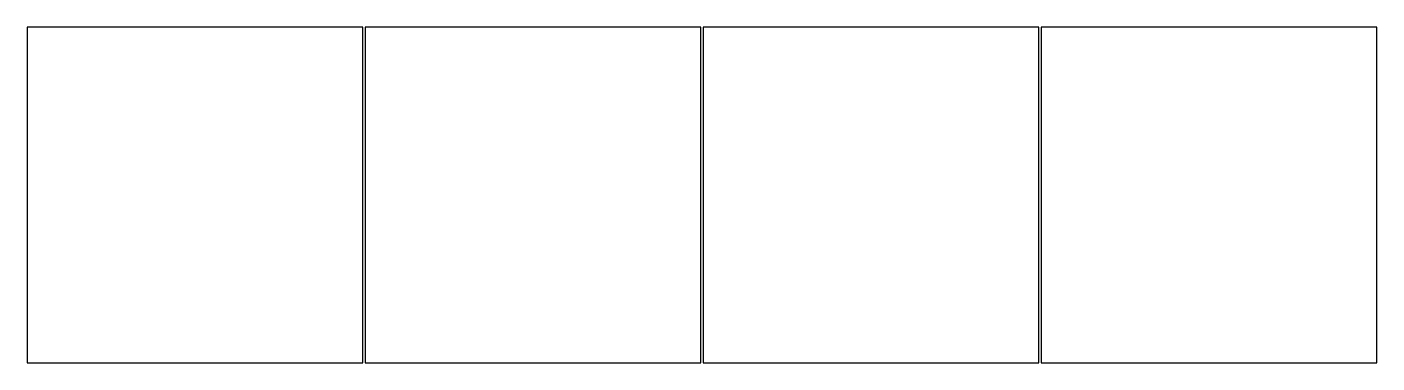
# Model space of a CAD drawing. Header units: metres. Extents: x -719 to 5062, y -719 to 719.
import ezdxf

# ---------------------------------------------------------------- set-up
doc = ezdxf.new("R2010")
doc.units = ezdxf.units.M

msp = doc.modelspace()

# ---------------------------------------------------------------- linework, layer by layer
for points in [[(-718.8, -718.8), (718.8, -718.8), (718.8, 718.8), (-718.8, 718.8), (-718.8, -718.8)], [(728.8, -718.8), (2166.5, -718.8), (2166.5, 718.8), (728.8, 718.8), (728.8, -718.8)], [(2176.5, -718.8), (3614.2, -718.8), (3614.2, 718.8), (2176.5, 718.8), (2176.5, -718.8)], [(3624.2, -718.8), (5061.9, -718.8), (5061.9, 718.8), (3624.2, 718.8), (3624.2, -718.8)]]:
    msp.add_lwpolyline(points, close=True)

doc.saveas('drawing.dxf')
